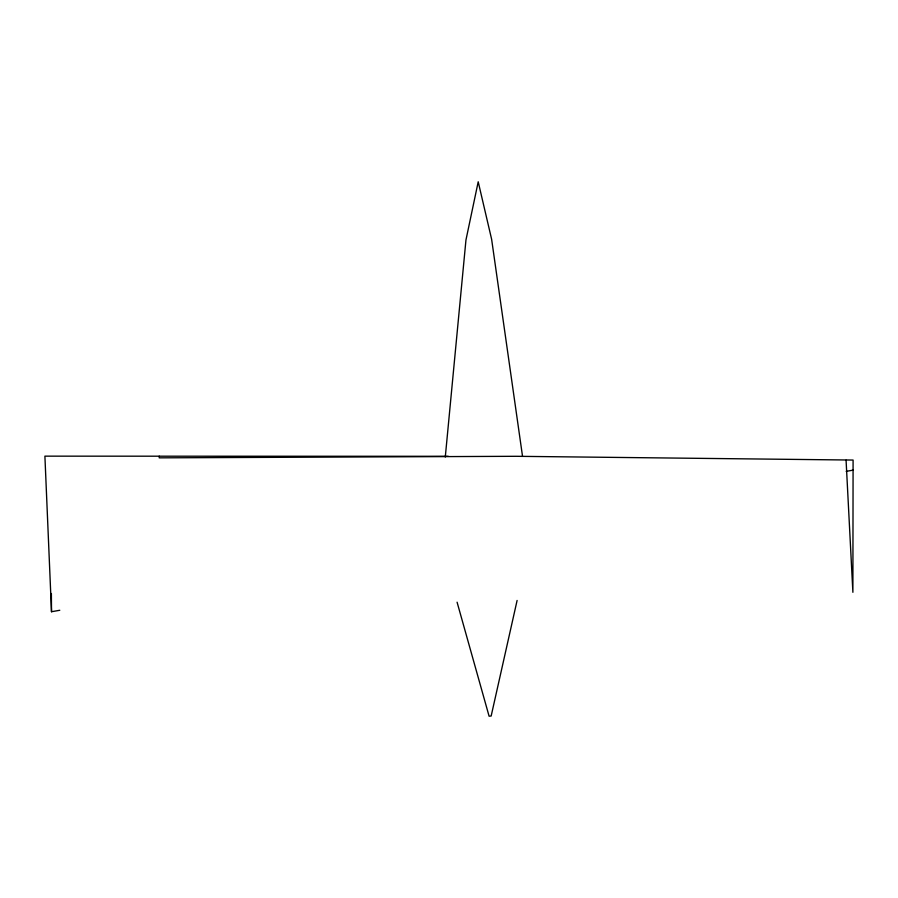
<?xml version="1.0" encoding="UTF-8"?>
<svg xmlns="http://www.w3.org/2000/svg" width="898" height="898" viewBox="0 0 898 898"><rect width="100%" height="100%" fill="white"/><g stroke="black" fill="none" stroke-linecap="round" stroke-linejoin="round"><path stroke-width="1.35" d="M159.238 456.184L159.227 457.845L515.968 456.296L853.089 460.057L852.887 592.31L846.073 460.18M445.285 457.015L465.961 239.979L478.207 181.789L491.621 239.25L522.524 456.263M517.102 600.459L491.161 716.009L489.096 716.211L457.082 602.199M448.225 456.296L44.9 456.15L51.512 611.729L59.784 610.27M846.197 471.36L853.1 470.137M51.388 593.511L51.512 611.729"/></g></svg>
